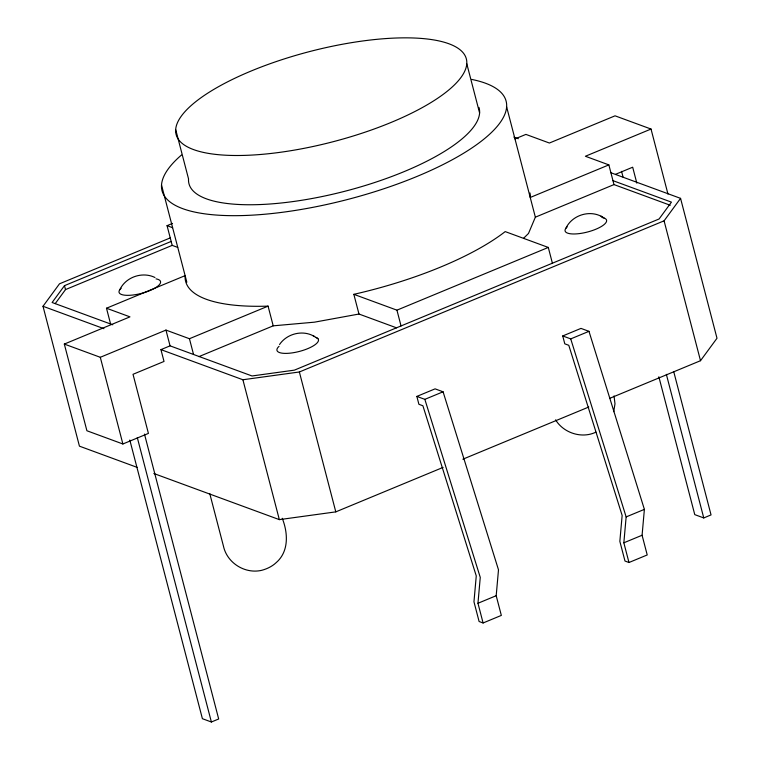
<?xml version="1.0" encoding="UTF-8"?>
<svg xmlns="http://www.w3.org/2000/svg" width="760" height="760" viewBox="0 0 760 760"><rect width="100%" height="100%" fill="white"/><g stroke="black" fill="none" stroke-linecap="round" stroke-linejoin="round"><path stroke-width="1.14" d="M483.094 622.972L477.964 603.269L480.263 577.391L424.849 399.351L416.851 396.416L418.902 404.291L422.902 405.764L476.263 575.918L473.964 601.797L479.094 621.5L483.094 622.972L501.334 615.41L496.194 595.707L498.493 569.829L443.08 391.799L435.09 388.854L416.851 396.416M628.976 562.505L623.846 542.802L626.145 516.923L570.731 338.894L562.732 335.948L564.794 343.834L568.784 345.306L622.145 515.451L619.846 541.339L624.986 561.032L628.976 562.505L647.216 554.952L642.086 535.249L644.385 509.371L588.971 331.331L580.972 328.396L562.732 335.948M613.728 411.644L614.982 403.816L614.051 395.922M506.625 106.846L535.363 217.179L528.494 233.462L523.535 238.326M119.823 289.693C125.751 276.963 142.415 271.31 154.954 277.495M565.867 228.323C572.024 214.985 590.235 209.351 602.718 217.179M137.189 467.39L79.439 446.158L43.007 306.28L59.489 283.812L170.107 237.965M171.161 241.442L64.486 285.655L52.117 302.499L112.727 324.776M55.204 303.63L65.512 289.588L172.188 245.376L177.716 247.409M110.589 323.988L106.486 308.227L129.969 316.863L64.324 344.071L86.906 430.758L122.882 443.983L148.418 433.399L133.019 374.3L164.017 361.447L160.939 349.628L242.896 379.753L299.364 371.982L664.078 220.827L680.561 198.36L610.783 172.71M609.606 398.382L700.511 360.705L716.994 338.248L680.561 198.36M279.537 344.527C286.966 333.459 303.173 329.498 314.592 336.594M595.887 432.155C581.885 438.957 563.616 433.067 555.589 419.834M172.188 245.376L167.057 225.673L172.539 223.402M106.486 308.227L185.117 275.642A177.783 55.233 -14.6 0 0 268.071 306.128L273.21 325.831L314.44 322.173L358.976 314.032L396.549 327.845M514.986 138.918L525.91 134.397L549.394 143.032L615.049 115.824L651.025 129.048L667.964 194.066M64.324 344.071L100.301 357.295L165.956 330.087L189.439 338.722L268.071 306.128M651.025 129.048L585.38 156.256L608.864 164.891L613.994 184.585L670.263 205.266M160.939 349.628L170.059 345.847L252.016 375.972L294.367 370.148L659.082 218.984L671.441 202.141L612.968 180.652M608.864 164.891L530.233 197.476A177.783 55.233 -14.6 0 0 529.986 192.964M615.581 174.296L632.681 167.209L636.823 183.122M198.939 356.611L273.21 325.831M535.363 217.179L613.994 184.585M358.976 314.032L353.837 294.329L396.938 310.166L548.292 247.437L552.396 263.197M424.849 399.351L443.08 391.799M570.731 338.894L588.971 331.331M153.843 473.508L279.338 519.631L335.797 511.869L443.127 467.381M462.849 459.211L588.8 407.008M626.145 516.923L644.385 509.371M477.964 603.269L496.194 595.707M623.846 542.802L642.086 535.249M129.808 440.04L202.398 718.694L211.384 722L218.68 718.979L144.476 434.093M658.853 376.779L694.764 514.625L703.76 517.94L711.047 514.909L673.711 371.573M513.893 137.104L518.32 138.728M548.292 247.437L505.2 231.6A177.783 55.233 -14.6 0 1 353.837 294.329M167.057 225.673L172.586 227.706M43.007 306.28L103.92 328.672M600.998 216.125L604.067 218.016M312.873 335.54L317.908 338.637M664.078 220.827L700.511 360.705M621.556 171.342L623.038 177.023M666.358 374.347L703.76 517.94M466.773 63.716A149.939 46.578 -14.6 0 1 245.67 155.353A149.939 46.578 -14.6 0 1 251.275 70.956A149.939 46.578 -14.6 0 1 466.773 63.716L479.598 112.974M396.938 310.166L401.042 325.935M299.364 371.982L335.797 511.869M282.235 518.263C288.021 532.769 289.104 551.418 276.26 562.561C272.317 566.333 267.14 568.86 261.877 570.275C245.157 574.322 227.021 563.017 223.44 546.098L209.75 493.553M242.896 379.753L279.338 519.631M175.712 129.637L188.537 178.894A149.939 46.578 -14.6 0 0 339.492 192.612A149.939 46.578 -14.6 0 0 478.952 107.426M161.509 185.012L186.827 282.207M189.439 338.722L193.543 354.483M165.956 330.087L170.059 345.847M137.313 437.617L211.384 722M100.301 357.295L122.882 443.983M64.486 285.655L65.512 289.588M471.533 79.391A177.783 55.233 -14.6 0 1 457.206 157.006A177.783 55.233 -14.6 0 1 232.17 215.669A177.783 55.233 -14.6 0 1 181.507 155.002M602.053 217.493A21.422 6.65 -14.6 0 1 601.056 226.679A21.422 6.65 -14.6 0 1 574.019 233.975A21.422 6.65 -14.6 0 1 567.188 226.898M315.941 337.43A21.422 6.65 -14.6 0 1 298.148 351.738A21.422 6.65 -14.6 0 1 279.062 346.313M156.009 278.863A21.422 6.65 -14.6 0 1 155.011 288.059A21.422 6.65 -14.6 0 1 127.975 295.345A21.422 6.65 -14.6 0 1 121.144 288.268"/></g></svg>
